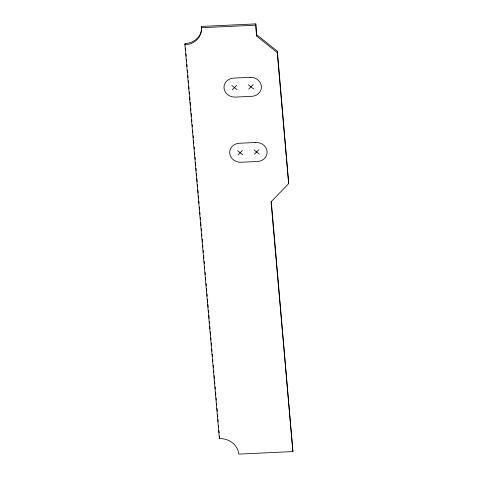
<?xml version="1.0" encoding="UTF-8"?>
<svg xmlns="http://www.w3.org/2000/svg" width="478" height="478" viewBox="0 0 478 478"><rect width="100%" height="100%" fill="white"/><g stroke="black" fill="none" stroke-linecap="round" stroke-linejoin="round"><path stroke-width="0.72" d="M184.92 44.836L185.094 43.552A18.039 16.276 7.8 0 0 201.62 26.427L255.778 23.9L256.549 36.035L277.216 52.514L288.682 183.582L271.056 201.847L292.906 451.573L238.749 454.1A18.039 16.276 7.8 0 0 219.372 438.649L184.92 44.836A18.039 16.276 7.8 0 0 201.447 27.712L201.62 26.427M256.549 36.035L255.778 23.9M219.372 438.649L219.42 435.876M277.216 52.514L277.395 51.23L256.728 34.751M288.682 183.582L277.395 51.23M292.906 451.573L271.295 201.31M232.248 89.912L236.7 85.299M248.703 89.141L253.155 84.534M237.948 155.057L242.4 150.445M254.404 154.286L258.855 149.68M201.447 27.712L255.599 25.185M248.321 84.755L253.537 88.914M231.866 85.526L237.082 89.685M254.021 149.907L259.237 154.065M237.566 150.672L242.782 154.83M185.094 43.552L185.225 45.034M185.488 48.009L185.679 50.238M186.008 53.954L186.199 56.183M186.462 59.153L186.659 61.381M186.916 64.357L187.113 66.585M187.436 70.296L187.633 72.531M187.89 75.5L188.087 77.729M188.344 80.704L188.541 82.933M188.864 86.643L189.061 88.872M189.324 91.848L189.515 94.076M189.778 97.046L190.035 100.022M190.232 102.25L190.489 105.22M190.752 108.195L190.949 110.424M191.206 113.394L191.469 116.369M191.726 119.339L191.923 121.567M192.18 124.543L192.377 126.772M192.7 130.488L192.897 132.717M193.16 135.686L193.351 137.915M193.614 140.891L193.805 143.119M194.134 146.836L194.325 149.064M194.588 152.034L194.785 154.263M195.042 157.238L195.239 159.467M195.496 162.436L195.759 165.412M196.016 168.381L196.213 170.61M196.47 173.58L196.667 175.814M196.93 178.784L197.187 181.754M197.45 184.729L197.641 186.958M197.904 189.927L198.161 192.903M198.424 195.872L198.615 198.101M198.878 201.077L199.075 203.305M199.398 207.022L199.595 209.25M199.852 212.22L200.049 214.449M200.306 217.424L200.503 219.653M200.766 222.623L201.023 225.598M201.286 228.568L201.477 230.796M201.74 233.772L201.931 236.001M202.194 238.97L202.451 241.946M202.714 244.915L202.911 247.144M203.168 250.119L203.365 252.348M203.622 255.318L203.885 258.287M204.142 261.263L204.339 263.492M204.596 266.461L204.793 268.696M205.116 272.406L205.313 274.635M205.576 277.61L205.767 279.839M206.096 283.556L206.287 285.784M206.55 288.754L206.741 290.983M207.004 293.958L207.201 296.187M207.458 299.156L207.721 302.132M207.912 304.361L208.175 307.33M208.432 310.306L208.629 312.534M208.892 315.504L209.149 318.479M209.412 321.449L209.603 323.678M209.866 326.653L210.057 328.882M210.32 331.851L210.577 334.827M210.84 337.797L211.037 340.025M211.294 343.001L211.491 345.23M211.814 348.94L212.011 351.169M212.268 354.144L212.465 356.373M212.722 359.342L212.919 361.571M213.248 365.288L213.439 367.516M213.702 370.492L213.893 372.721M214.156 375.69L214.413 378.666M214.61 380.894L214.873 383.864M215.13 386.839L215.327 389.068M215.584 392.038L215.847 395.013M216.104 397.983L216.301 400.211M216.558 403.187L216.755 405.416M217.018 408.385L217.275 411.361M217.538 414.33L217.729 416.559M217.992 419.535L218.183 421.763M218.512 425.474L218.703 427.708M218.966 430.678L219.163 432.907M250.096 77.334L233.64 78.105A10.522 9.494 7.8 0 0 224.003 88.089A10.522 9.494 7.8 0 0 235.307 97.106L251.763 96.335A10.522 9.494 7.8 0 0 261.4 86.351A10.522 9.494 7.8 0 0 250.096 77.334M255.796 142.486L239.341 143.251A10.522 9.494 7.8 0 0 229.703 153.241A10.522 9.494 7.8 0 0 241.008 162.251L257.463 161.486A10.522 9.494 7.8 0 0 267.1 151.496A10.522 9.494 7.8 0 0 255.796 142.486"/></g></svg>
